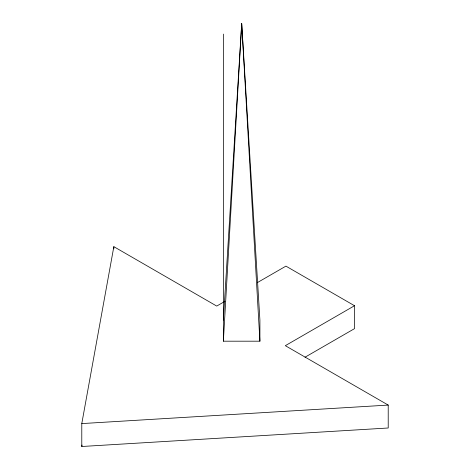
<?xml version="1.0" encoding="UTF-8"?>
<svg xmlns="http://www.w3.org/2000/svg" width="470" height="470" viewBox="0 0 470 470"><rect width="100%" height="100%" fill="white"/><g stroke="black" fill="none" stroke-linecap="round" stroke-linejoin="round"><path stroke-width="0.7" d="M223.368 341.191L241.703 23.5L259.91 320.094L259.91 341.191L223.368 341.191L223.368 34.087M223.368 320.094L241.703 23.5L259.91 341.191M305.001 357.229L354.515 328.642L354.515 305.729L285.325 345.679L388.214 405.081L388.214 427.994L81.786 446.5L81.786 423.588L113.84 246.668L216.729 306.076L224.983 301.311M81.786 446.5L82.044 445.055M257.354 282.617L285.925 266.126L354.515 305.729M81.786 423.588L388.214 405.081M113.84 246.668L113.84 248.818"/></g></svg>
